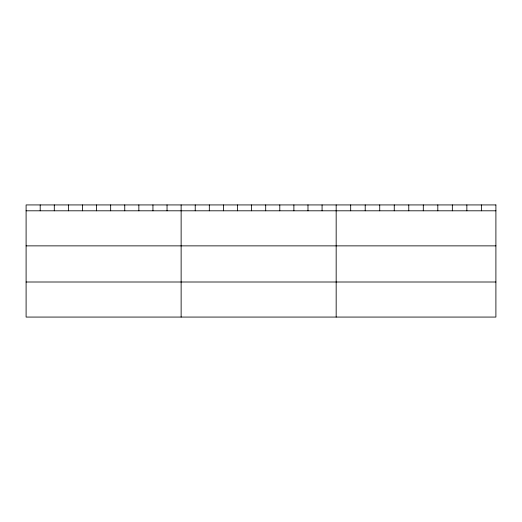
<?xml version="1.0" encoding="UTF-8"?>
<svg xmlns="http://www.w3.org/2000/svg" width="522" height="522" viewBox="0 0 522 522"><rect width="100%" height="100%" fill="white"/><g stroke="black" fill="none" stroke-linecap="round" stroke-linejoin="round"><path stroke-width="0.78" d="M26.1 210.803L495.9 210.803M26.1 245.869L495.9 245.869M26.1 282.004L495.9 282.004M481.382 204.931L481.382 210.803M466.857 204.931L466.857 210.803M452.339 204.931L452.339 210.803M437.814 204.931L437.814 210.803M423.296 204.931L423.296 210.803M408.772 204.931L408.772 210.803M394.254 204.931L394.254 210.803M379.729 204.931L379.729 210.803M365.211 204.931L365.211 210.803M350.686 204.931L350.686 210.803M336.168 204.931L336.168 317.069M322.074 204.931L322.074 210.803M307.98 204.931L307.98 210.803M293.886 204.931L293.886 210.803M279.792 204.931L279.792 210.803M265.698 204.931L265.698 210.803M251.604 204.931L251.604 210.803M237.51 204.931L237.51 210.803M223.416 204.931L223.416 210.803M209.322 204.931L209.322 210.803M195.228 204.931L195.228 210.803M181.134 204.931L181.134 317.069M167.04 204.931L167.04 210.803M152.946 204.931L152.946 210.803M138.852 204.931L138.852 210.803M124.758 204.931L124.758 210.803M110.664 204.931L110.664 210.803M96.57 204.931L96.57 210.803M82.476 204.931L82.476 210.803M68.382 204.931L68.382 210.803M54.288 204.931L54.288 210.803M40.194 204.931L40.194 210.803M495.9 204.931L26.1 204.931L26.1 317.069L495.9 317.069L495.9 204.931"/></g></svg>
